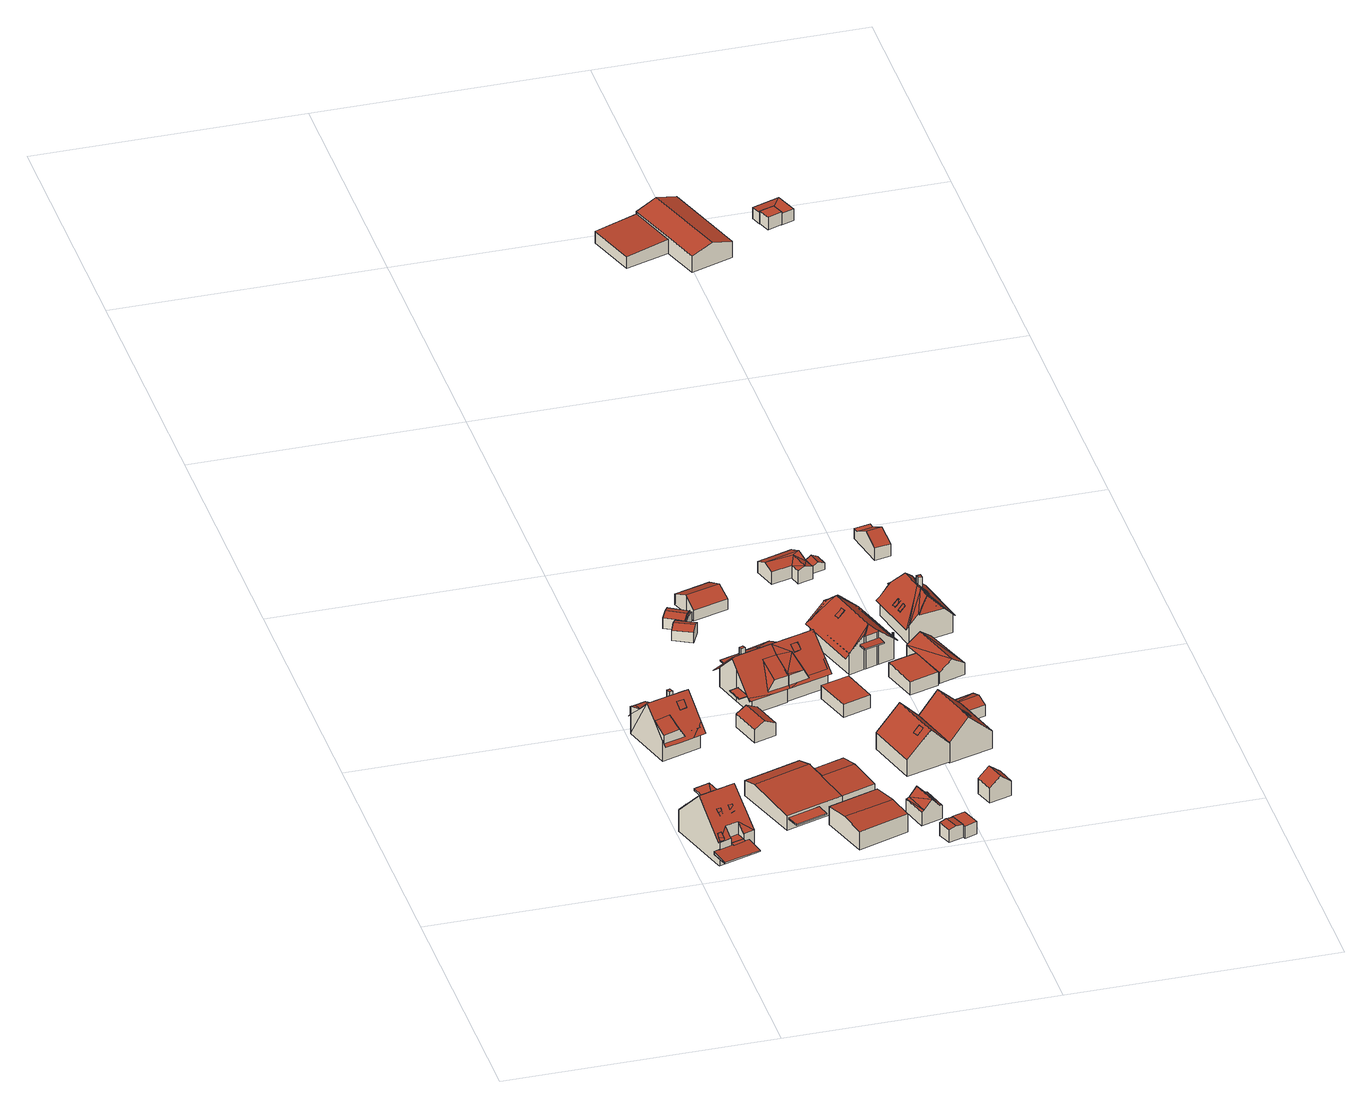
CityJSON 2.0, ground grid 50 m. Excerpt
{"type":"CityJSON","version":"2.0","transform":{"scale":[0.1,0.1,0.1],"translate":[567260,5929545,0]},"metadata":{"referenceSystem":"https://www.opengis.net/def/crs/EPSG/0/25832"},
"CityObjects":{
"building1":{"type":"Building","attributes":{"Grundfläche 2D":"91.438898","Grundhöhe NN":"1.440"},"children":["building1-1","building1-2","building1-3","building1-4","building1-5","building1-6","building1-7","building1-8","building1-9","building1-10","building1-11"],"geometry":[{"type":"Solid","lod":"3","boundaries":[[[[0,1,2,3,4,5,6,7]],[[8,9,10,11,12,13,14,4,3,15,16]],[[17,18,19,5]],[[6,5,19,0,7]],[[1,20,21,2]],[[22,23,24,25,26,27,28,29]],[[12,11,10,30,31,32,33,17,5,4,14,13]],[[34,35,26,18,17,33,36]],[[18,26,25,19]],[[19,25,24,0]],[[1,0,24,23]],[[1,23,22,20]],[[37,38,39,40,2,21,20,22]],[[16,15,3,2,40,41,42]],[[9,8,16,42,41,30,10]],[[43,29,26,35,34,36,44,45]],[[45,44,37,22,29,43]],[[38,37,44]],[[43,29,43,45,44,45]],[[38,44,36,33,32,31,30,41,40,39]],[[26,29,28,27]]]],"semantics":{"surfaces":[{"type":"RoofSurface"},{"type":"WallSurface"},{"type":"GroundSurface"}],"values":[[0,0,0,0,0,0,1,1,1,1,1,1,1,1,1,1,1,1,1,2,0]]}}]},
"building1-1":{"type":"BuildingInstallation","parents":["building1"],"geometry":[{"type":"MultiSurface","lod":"3","boundaries":[[[46,47,48,49]],[[49,48,50,51]],[[46,49,51,52]],[[48,47,53,50]]],"semantics":{"surfaces":[{"type":"RoofSurface"},{"type":"WallSurface"}],"values":[0,1,1,1]}}]},
"building1-2":{"type":"BuildingInstallation","parents":["building1"],"geometry":[{"type":"MultiSurface","lod":"3","boundaries":[[[54,55,56,57]],[[57,56,58,59]],[[54,57,59,60]],[[55,54,60,61]],[[56,55,61,58]]],"semantics":{"surfaces":[{"type":"RoofSurface"},{"type":"WallSurface"}],"values":[0,1,1,1,1]}}]},
"building1-3":{"type":"BuildingInstallation","parents":["building1"],"geometry":[{"type":"MultiSurface","lod":"3","boundaries":[[[62,63,64,65,66]],[[65,64,67,68]],[[66,65,68,69]],[[66,69,70,63,62]]],"semantics":{"surfaces":[{"type":"RoofSurface"},{"type":"WallSurface"}],"values":[0,1,1,1]}}]},
"building1-4":{"type":"BuildingInstallation","parents":["building1"],"geometry":[{"type":"MultiSurface","lod":"3","boundaries":[[[71,72,73,74,75,76]],[[76,75,74,77,78,79]],[[80,72,71,76,79,81]],[[80,82,73,72]],[[82,77,74,73]]],"semantics":{"surfaces":[{"type":"RoofSurface"},{"type":"WallSurface"}],"values":[0,1,1,1,1]}}]},
"building1-5":{"type":"BuildingInstallation","parents":["building1"],"geometry":[{"type":"MultiSurface","lod":"3","boundaries":[[[83,84,85,86]],[[84,87,88,89,85]],[[90,91,89,88]],[[84,83,92,6,90,88,87]],[[89,91,7,93,86,85]],[[93,92,83,86]]],"semantics":{"surfaces":[{"type":"RoofSurface"},{"type":"WallSurface"}],"values":[0,0,1,1,1,1]}}]},
"building1-6":{"type":"BuildingInstallation","parents":["building1"],"geometry":[{"type":"MultiSurface","lod":"3","boundaries":[[[47,46,94,95]],[[96,53,47,95]],[[52,97,94,46]],[[97,96,95,94]]],"semantics":{"surfaces":[{"type":"RoofSurface"},{"type":"WallSurface"}],"values":[0,1,1,1]}}]},
"building1-7":{"type":"BuildingInstallation","parents":["building1"],"geometry":[{"type":"MultiSurface","lod":"3","boundaries":[[[63,98,99,64]],[[100,67,64,99]],[[98,63,70,101]],[[101,100,99,98]]],"semantics":{"surfaces":[{"type":"RoofSurface"},{"type":"WallSurface"}],"values":[0,1,1,1]}}]},
"building1-8":{"type":"BuildingInstallation","parents":["building1"],"geometry":[{"type":"MultiSurface","lod":"3","boundaries":[[[102,103,104,105]],[[13,14,102,105]],[[14,106,103,102]],[[104,103,106,107]]],"semantics":{"surfaces":[{"type":"RoofSurface"},{"type":"WallSurface"}],"values":[0,1,1,1]}}]},
"building1-9":{"type":"BuildingInstallation","parents":["building1"],"geometry":[{"type":"MultiSurface","lod":"3","boundaries":[[[108,105,104,109]],[[109,104,107,110]],[[108,109,110,12]],[[105,108,12,13]]],"semantics":{"surfaces":[{"type":"RoofSurface"},{"type":"WallSurface"}],"values":[0,1,1,1]}}]},
"building1-10":{"type":"BuildingInstallation","parents":["building1"],"geometry":[{"type":"MultiSurface","lod":"3","boundaries":[[[42,111,112]],[[42,112,113]],[[42,113,114]],[[112,111,115,116]],[[113,112,116,117]],[[114,113,117,118]],[[42,114,118,115,111]],[[116,115,118,117]]],"semantics":{"surfaces":[{"type":"RoofSurface"},{"type":"WallSurface"},{"type":"OuterCeilingSurface"}],"values":[0,0,0,1,1,1,1,2]}}]},
"building1-11":{"type":"BuildingInstallation","parents":["building1"],"geometry":[{"type":"MultiSurface","lod":"3","boundaries":[[[119,37,43]],[[120,121,119,43,35,122]],[[43,37,119,123,45]],[[122,35,43,45,34,124]],[[120,122,124,125]],[[121,120,125,126]],[[119,121,126,123]],[[125,124,34,45,123,126]]],"semantics":{"surfaces":[{"type":"RoofSurface"},{"type":"WallSurface"},{"type":"OuterCeilingSurface"}],"values":[0,0,1,1,1,1,1,2]}}]},
"building2":{"type":"Building","attributes":{"Grundfläche 2D":"77.420218","Grundhöhe NN":"1.744"},"children":["building2-1","building2-2","building2-3"],"geometry":[{"type":"Solid","lod":"3","boundaries":[[[[127,128,129,130,131]],[[132,133,134,135,136]],[[137,138,135,134]],[[139,137,134]],[[140,141,142,143,144,129,128,145,146,147,148,149]],[[150,151,152,153]],[[154,150,153]],[[155,150,154,156,157,158,136,135,144,143,142]],[[144,135,138]],[[127,145,128]],[[158,132,136]],[[146,145,127,131,148,147]],[[159,160,148,131,130,129]],[[154,153,152,139,134,133,132,158,157,156]],[[152,161,137,139]],[[138,137,161]],[[144,162,163,159,129]],[[138,161,162,144]],[[164,159,163,165]],[[166,143,164,165,167]],[[161,166,167,162]],[[162,167,165,163]],[[142,141,140,149,148,160,159,164,143]],[[166,161,152,151,150,155,142,143]]]],"semantics":{"surfaces":[{"type":"RoofSurface"},{"type":"WallSurface"},{"type":"GroundSurface"}],"values":[[0,0,0,0,0,0,0,0,0,0,0,1,1,1,1,1,1,1,1,1,1,2,0,0]]}}]},
"building2-1":{"type":"BuildingInstallation","parents":["building2"],"geometry":[{"type":"MultiSurface","lod":"3","boundaries":[[[168,169,170,171]],[[171,170,172,173]],[[168,171,173,174]],[[174,175,169,168]],[[175,172,170,169]]],"semantics":{"surfaces":[{"type":"RoofSurface"},{"type":"WallSurface"}],"values":[0,1,1,1,1]}}]},
"building2-2":{"type":"BuildingInstallation","parents":["building2"],"geometry":[{"type":"MultiSurface","lod":"3","boundaries":[[[176,177,178,179]],[[179,178,180,181]],[[176,179,181,182]],[[182,183,177,176]],[[178,177,183,180]]],"semantics":{"surfaces":[{"type":"RoofSurface"},{"type":"WallSurface"}],"values":[0,1,1,1,1]}}]},
"building2-3":{"type":"BuildingInstallation","parents":["building2"],"geometry":[{"type":"MultiSurface","lod":"3","boundaries":[[[184,185,186,187]],[[187,186,188,189]],[[184,187,189,190]],[[185,184,190,191]],[[186,185,191,188]]],"semantics":{"surfaces":[{"type":"RoofSurface"},{"type":"WallSurface"}],"values":[0,1,1,1,1]}}]},
"building3":{"type":"Building","attributes":{"Grundfläche 2D":"214.728272","Grundhöhe NN":"1.342"},"children":["building3-1"],"geometry":[{"type":"Solid","lod":"3","boundaries":[[[[192,193,194,195]],[[196,197,198,195,194]],[[199,200,201,202]],[[202,201,203,204,192,198,205]],[[200,199,206,207]],[[203,201,200,207,208]],[[203,208,209,210,192,204]],[[199,202,205,198,197,211,206]],[[193,192,210,212]],[[196,194,193,212,213]],[[197,196,213,211]],[[198,192,195]],[[213,212,210,209,208,207,206,211]]]],"semantics":{"surfaces":[{"type":"RoofSurface"},{"type":"WallSurface"},{"type":"GroundSurface"}],"values":[[0,0,0,0,1,1,1,1,1,1,1,1,2]]}}]},
"building3-1":{"type":"BuildingInstallation","parents":["building3"],"geometry":[{"type":"MultiSurface","lod":"3","boundaries":[[[214,215,216,217]],[[218,219,215,214]],[[220,221,217,216]],[[221,218,214,217]],[[219,220,216,215]],[[219,218,221,220]]],"semantics":{"surfaces":[{"type":"RoofSurface"},{"type":"WallSurface"},{"type":"OuterCeilingSurface"}],"values":[0,1,1,1,1,2]}}]},
"building4":{"type":"Building","attributes":{"Grundfläche 2D":"25.601719","Grundhöhe NN":"1.656"},"geometry":[{"type":"Solid","lod":"3","boundaries":[[[[222,223,224,225]],[[226,223,222,227]],[[225,224,228,229]],[[227,222,225,229,230]],[[226,227,230,231]],[[228,224,223,226,231]],[[230,229,228,231]]]],"semantics":{"surfaces":[{"type":"RoofSurface"},{"type":"WallSurface"},{"type":"GroundSurface"}],"values":[[0,0,1,1,1,1,2]]}}]},
"building5":{"type":"Building","attributes":{"Grundfläche 2D":"93.250696","Grundhöhe NN":"0.996"},"geometry":[{"type":"Solid","lod":"3","boundaries":[[[[232,233,234,235]],[[236,232,235,237]],[[237,235,234,238,239]],[[236,237,239,240]],[[233,232,236,240,241]],[[234,233,241,238]],[[239,238,241,240]]]],"semantics":{"surfaces":[{"type":"RoofSurface"},{"type":"WallSurface"},{"type":"GroundSurface"}],"values":[[0,0,1,1,1,1,2]]}}]},
"building6":{"type":"Building","attributes":{"Grundfläche 2D":"12.389040","Grundhöhe NN":"1.505"},"geometry":[{"type":"Solid","lod":"3","boundaries":[[[[242,243,244,245]],[[246,247,243,242,248]],[[245,244,249,250]],[[248,242,245,250,251]],[[247,246,248,251,252]],[[249,244,243,247,252]],[[251,250,249,252]]]],"semantics":{"surfaces":[{"type":"RoofSurface"},{"type":"WallSurface"},{"type":"GroundSurface"}],"values":[[0,0,1,1,1,1,2]]}}]},
"building7":{"type":"Building","attributes":{"Grundfläche 2D":"90.161550","Grundhöhe NN":"1.656"},"children":["building7-1","building7-2","building7-3","building7-4"],"geometry":[{"type":"Solid","lod":"3","boundaries":[[[[253,254,255,256]],[[257,258,259,260]],[[258,261,259]],[[262,263,261]],[[261,263,264,259]],[[253,265,266,267,268,269,270,271,272,273,274,254]],[[262,275,276,277,278,279,280,281,282,283,284,266,265,264,263]],[[266,284,267]],[[273,255,254,274]],[[279,258,280]],[[258,279,278,277]],[[275,261,258,277,276]],[[275,262,261]],[[285,286,287,288,289]],[[290,253,256,271]],[[273,272,271,256,255]],[[282,281,280,258,257]],[[259,264,291,292,282,257,260]],[[266,293,294,295]],[[296,297,266,295]],[[298,285,292,291,264,265,253,290,299,300,301]],[[298,301,294,293,302,292,285,289,303]],[[290,304,297,296,299]],[[305,287,286,285,298,306]],[[288,287,305,307]],[[307,303,289,288]],[[294,301,300,299,296,295]],[[303,307,305,306,298]],[[269,268,266,297,304,290,271,270]],[[282,292,302,293,266,267,284,283]],[[266,268,267]]]],"semantics":{"surfaces":[{"type":"RoofSurface"},{"type":"WallSurface"},{"type":"GroundSurface"}],"values":[[0,0,0,0,0,0,0,0,0,0,0,0,0,0,1,1,1,1,1,1,1,1,1,1,1,1,2,2,0,0,0]]}}]},
"building7-1":{"type":"BuildingInstallation","parents":["building7"],"geometry":[{"type":"MultiSurface","lod":"3","boundaries":[[[308,309,310,311]],[[312,313,314,309,308]],[[314,315,310,309]],[[316,317,311,310,315]],[[317,312,308,311]]],"semantics":{"surfaces":[{"type":"RoofSurface"},{"type":"WallSurface"}],"values":[0,1,1,1,1]}}]},
"building7-2":{"type":"BuildingInstallation","parents":["building7"],"geometry":[{"type":"MultiSurface","lod":"3","boundaries":[[[318,319,320,321,322,323,324]],[[325,322,321,326]],[[324,323,322,325,327]],[[327,328,329,330,320,319,318,324]],[[321,320,330,326]]],"semantics":{"surfaces":[{"type":"RoofSurface"},{"type":"WallSurface"}],"values":[0,1,1,1,1]}}]},
"building7-3":{"type":"BuildingInstallation","parents":["building7"],"geometry":[{"type":"MultiSurface","lod":"3","boundaries":[[[331,332,333,334]],[[334,333,335,336]],[[331,334,336,337]],[[337,338,332,331]],[[338,335,333,332]]],"semantics":{"surfaces":[{"type":"RoofSurface"},{"type":"WallSurface"}],"values":[0,1,1,1,1]}}]},
"building7-4":{"type":"BuildingInstallation","parents":["building7"],"geometry":[{"type":"MultiSurface","lod":"3","boundaries":[[[339,340,341,342]],[[339,342,343,344]],[[345,343,342,341]],[[340,339,344,346]],[[340,346,345,341]],[[345,346,344,343]]],"semantics":{"surfaces":[{"type":"RoofSurface"},{"type":"WallSurface"},{"type":"OuterCeilingSurface"}],"values":[0,1,1,1,1,2]}}]},
"building8":{"type":"Building","attributes":{"Grundfläche 2D":"14.056134","Grundhöhe NN":"1.505"},"geometry":[{"type":"Solid","lod":"3","boundaries":[[[[347,348,349,350,351,352]],[[353,354,349,348,355]],[[356,357,358]],[[359,357,356]],[[359,356,360]],[[359,360,361]],[[352,351,350,362,363]],[[348,347,352,363,364,357,359]],[[353,355,348,359,361,365]],[[354,353,365,366]],[[362,350,349,354,366]],[[358,357,364,367]],[[360,356,358,367,368]],[[361,360,368,365]],[[365,368,367,364,363,362,366]]]],"semantics":{"surfaces":[{"type":"RoofSurface"},{"type":"WallSurface"},{"type":"GroundSurface"}],"values":[[0,0,0,0,0,0,1,1,1,1,1,1,1,1,2]]}}]},
"building9":{"type":"Building","attributes":{"Grundfläche 2D":"21.106265","Grundhöhe NN":"1.047"},"geometry":[{"type":"Solid","lod":"3","boundaries":[[[[369,370,371]],[[372,370,369]],[[372,369,373]],[[374,375,373,376]],[[372,373,375]],[[377,376,378]],[[374,376,377]],[[371,370,379,380]],[[378,376,373,369,371,380,381]],[[377,378,381,382]],[[370,372,375,374,377,382,379]],[[381,380,379,382]]]],"semantics":{"surfaces":[{"type":"RoofSurface"},{"type":"WallSurface"},{"type":"GroundSurface"}],"values":[[0,0,0,0,0,0,0,1,1,1,1,2]]}}]},
"building10":{"type":"Building","attributes":{"Grundfläche 2D":"8.126222","Grundhöhe NN":"0.992"},"geometry":[{"type":"Solid","lod":"3","boundaries":[[[[383,384,385,386]],[[387,384,383,388]],[[386,385,389,390]],[[388,383,386,390,391]],[[387,388,391,392]],[[389,385,384,387,392]],[[391,390,389,392]]]],"semantics":{"surfaces":[{"type":"RoofSurface"},{"type":"WallSurface"},{"type":"GroundSurface"}],"values":[[0,0,1,1,1,1,2]]}}]},
"building11":{"type":"Building","attributes":{"Grundfläche 2D":"42.101183","Grundhöhe NN":"1.505"},"geometry":[{"type":"Solid","lod":"3","boundaries":[[[[393,394,395,396]],[[397,393,396,398]],[[398,396,395,399,400]],[[397,398,400,401]],[[393,397,401,402]],[[394,393,402,403]],[[395,394,403,399]],[[401,400,399,403,402]]]],"semantics":{"surfaces":[{"type":"RoofSurface"},{"type":"WallSurface"},{"type":"GroundSurface"}],"values":[[0,0,1,1,1,1,1,2]]}}]},
"building12":{"type":"Building","attributes":{"Grundfläche 2D":"84.068497","Grundhöhe NN":"1.851"},"children":["building12-1"],"geometry":[{"type":"Solid","lod":"3","boundaries":[[[[253,404,405]],[[256,406,404]],[[405,404,406]],[[259,407,257]],[[408,407,259,264,409]],[[410,411,283,282,412,413,414,408,409,264,265,415,416]],[[265,405,417,271,270,418,416,415]],[[265,253,405]],[[405,406,417]],[[413,407,408,414]],[[290,271,256,404,253]],[[417,406,256,271]],[[282,292,264,259,257]],[[282,257,407,413,412]],[[419,415,420,421,422]],[[292,414,419,422,423]],[[265,264,292,423,424,290,253]],[[420,290,424,421]],[[422,421,424,423]],[[415,419,414,292,282,283,411,410,416]],[[270,271,290,420,415,416,418]]]],"semantics":{"surfaces":[{"type":"RoofSurface"},{"type":"WallSurface"},{"type":"GroundSurface"}],"values":[[0,0,0,0,0,0,0,0,0,0,1,1,1,1,1,1,1,1,2,0,0]]}}]},
"building12-1":{"type":"BuildingInstallation","parents":["building12"],"geometry":[{"type":"MultiSurface","lod":"3","boundaries":[[[425,426,427,428]],[[428,427,429,430]],[[430,431,425,428]],[[431,432,426,425]],[[427,426,432,429]]],"semantics":{"surfaces":[{"type":"RoofSurface"},{"type":"WallSurface"}],"values":[0,1,1,1,1]}}]},
"building13":{"type":"Building","attributes":{"Grundfläche 2D":"9.286800","Grundhöhe NN":"1.092"},"geometry":[{"type":"Solid","lod":"3","boundaries":[[[[433,434,435,436]],[[434,433,437,438]],[[435,434,438,439]],[[436,435,439,440]],[[433,436,440,437]],[[438,437,440,439]]]],"semantics":{"surfaces":[{"type":"RoofSurface"},{"type":"WallSurface"},{"type":"GroundSurface"}],"values":[[0,1,1,1,1,2]]}}]},
"building14":{"type":"Building","attributes":{"Grundfläche 2D":"39.079322","Grundhöhe NN":"1.664"},"geometry":[{"type":"Solid","lod":"3","boundaries":[[[[441,442,443,444]],[[445,446,444,443]],[[446,447,441,444]],[[447,448,442,441]],[[448,445,443,442]],[[448,447,446,445]]]],"semantics":{"surfaces":[{"type":"RoofSurface"},{"type":"WallSurface"},{"type":"GroundSurface"}],"values":[[0,1,1,1,1,2]]}}]},
"building15":{"type":"Building","attributes":{"Grundfläche 2D":"86.944500","Grundhöhe NN":"1.829"},"children":["building15-1"],"geometry":[{"type":"Solid","lod":"3","boundaries":[[[[449,450,451,452,453]],[[454,455,453,452,451]],[[450,449,456,457]],[[454,451,450,457,458]],[[455,454,458,459]],[[456,449,453,455,459]],[[458,457,456,459]]]],"semantics":{"surfaces":[{"type":"RoofSurface"},{"type":"WallSurface"},{"type":"GroundSurface"}],"values":[[0,0,1,1,1,1,2]]}}]},
"building15-1":{"type":"BuildingInstallation","parents":["building15"],"geometry":[{"type":"MultiSurface","lod":"3","boundaries":[[[460,461,462,463,464,465]],[[466,467,463,462]],[[468,466,462,461,460]],[[465,464,463,467,469]],[[469,468,460,465]]],"semantics":{"surfaces":[{"type":"RoofSurface"},{"type":"WallSurface"}],"values":[0,1,1,1,1]}}]},
"building16":{"type":"Building","attributes":{"Grundfläche 2D":"15.916497","Grundhöhe NN":"0.886"},"geometry":[{"type":"Solid","lod":"3","boundaries":[[[[470,471,472,473]],[[474,471,470,475]],[[473,472,476,477]],[[475,470,473,477,478]],[[474,475,478,479]],[[476,472,471,474,479]],[[478,477,476,479]]]],"semantics":{"surfaces":[{"type":"RoofSurface"},{"type":"WallSurface"},{"type":"GroundSurface"}],"values":[[0,0,1,1,1,1,2]]}}]},
"building17":{"type":"Building","attributes":{"Grundfläche 2D":"112.895483","Grundhöhe NN":"1.724"},"children":["building17-1","building17-2","building17-3","building17-4"],"geometry":[{"type":"Solid","lod":"3","boundaries":[[[[480,481,482,483,484,485]],[[486,487,483,482,481]],[[488,480,485]],[[488,489,490,480]],[[480,490,489,491,492]],[[493,494,495,481,480,492,491,496,497]],[[495,494,498,499,481]],[[499,498,500,501,481]],[[501,500,502,503,504,481]],[[481,504,503,505,506]],[[506,505,487,486,481]],[[488,485,507,508]],[[509,490,488,508]],[[510,511,492,490,509]],[[512,496,511,510]],[[497,496,512,513]],[[495,497,513,514,515,516]],[[515,514,517,518,519,520,521,522,482,486,506,504,523,501,499,495,516]],[[524,507,485]],[[485,525,526,522,521,524]],[[509,508,507,524,521,520,519,518,517,514,513,512,510]],[[487,486,482,483]],[[484,483,482,522,526,525,485]],[[490,489,488]],[[489,490,492,491]],[[492,511,496,491]],[[494,493,497,495]],[[495,499,498,494]],[[498,499,501,500]],[[503,502,500,501,523,504]],[[503,504,506,505]],[[486,487,505,506]]]],"semantics":{"surfaces":[{"type":"RoofSurface"},{"type":"WallSurface"},{"type":"GroundSurface"}],"values":[[0,0,0,0,0,0,0,0,0,0,0,1,1,1,1,1,1,1,1,1,2,0,0,0,0,0,0,0,0,0,0,0]]}}]},
"building17-1":{"type":"BuildingInstallation","parents":["building17"],"geometry":[{"type":"MultiSurface","lod":"3","boundaries":[[[527,528,529,530,531,532,533]],[[534,535,527,533]],[[535,536,528,527]],[[536,537,529,528]],[[537,538,530,529]],[[538,539,530]],[[539,540,531,530]],[[540,541,531]],[[541,542,532,531]],[[542,543,534,533,532]]],"semantics":{"surfaces":[{"type":"RoofSurface"},{"type":"WallSurface"}],"values":[0,1,1,1,1,1,1,1,1,1]}}]},
"building17-2":{"type":"BuildingInstallation","parents":["building17"],"geometry":[{"type":"MultiSurface","lod":"3","boundaries":[[[544,545,546,547,548,549,550]],[[551,546,545,544,552,553]],[[551,554,547,546]],[[547,554,555,556,557,550,549,548]],[[557,552,544,550]]],"semantics":{"surfaces":[{"type":"RoofSurface"},{"type":"WallSurface"}],"values":[0,1,1,1,1]}}]},
"building17-3":{"type":"BuildingInstallation","parents":["building17"],"geometry":[{"type":"MultiSurface","lod":"3","boundaries":[[[558,559,516]],[[560,559,558]],[[560,561,562,559]],[[563,562,561]],[[562,563,564,565]],[[558,516,515,566]],[[560,558,566,567]],[[561,560,567,568]],[[563,561,568,569]],[[569,570,564,563]],[[516,559,571,572,515]],[[571,559,562,565,573]],[[571,573,570,569,568,567,566,515,572]]],"semantics":{"surfaces":[{"type":"RoofSurface"},{"type":"WallSurface"},{"type":"OuterCeilingSurface"}],"values":[0,0,0,0,0,1,1,1,1,1,1,1,2]}}]},
"building17-4":{"type":"BuildingInstallation","parents":["building17"],"geometry":[{"type":"MultiSurface","lod":"3","boundaries":[[[574,575,576,577,578,579,580]],[[578,577,581,582]],[[579,578,582,583]],[[580,579,583,584]],[[574,580,584,585]],[[575,574,585,586]],[[575,586,581,577,576]],[[583,582,581,586,585,584]]],"semantics":{"surfaces":[{"type":"RoofSurface"},{"type":"WallSurface"},{"type":"OuterCeilingSurface"}],"values":[0,1,1,1,1,1,1,2]}}]},
"building18":{"type":"Building","attributes":{"Grundfläche 2D":"112.525829","Grundhöhe NN":"1.647"},"children":["building18-1"],"geometry":[{"type":"Solid","lod":"3","boundaries":[[[[455,454,587,588,589]],[[590,591,592,589,588,587,593]],[[594,595,596]],[[597,598,595,594]],[[597,594,599]],[[599,594,600,601,602,603]],[[454,455,604,605]],[[593,587,454,605,606]],[[601,591,590,593,606,607,602]],[[596,595,608,604,455,589,592,591,601,600]],[[600,594,596]],[[597,599,609,610]],[[598,597,610,611]],[[595,598,611,608]],[[603,602,607,612]],[[599,603,612,609]],[[607,606,605,604,608,611,610,609,612]]]],"semantics":{"surfaces":[{"type":"RoofSurface"},{"type":"WallSurface"},{"type":"GroundSurface"}],"values":[[0,0,0,0,0,0,1,1,1,1,1,1,1,1,1,1,2]]}}]},
"building18-1":{"type":"BuildingInstallation","parents":["building18"],"geometry":[{"type":"MultiSurface","lod":"3","boundaries":[[[613,614,615,616,617]],[[618,617,616,619]],[[620,621,622,615,614,613]],[[622,619,616,615]],[[618,620,613,617]]],"semantics":{"surfaces":[{"type":"RoofSurface"},{"type":"WallSurface"}],"values":[0,1,1,1,1]}}]},
"building19":{"type":"Building","attributes":{"Grundfläche 2D":"37.304196","Grundhöhe NN":"1.146"},"geometry":[{"type":"Solid","lod":"3","boundaries":[[[[623,624,625,626]],[[627,626,628]],[[623,626,627]],[[629,627,630]],[[623,627,629]],[[623,629,631]],[[632,624,631,633]],[[623,631,624]],[[626,625,634,635]],[[628,626,635,636]],[[637,630,627,628,636,638]],[[639,640,633,631,629,630,637,641]],[[632,633,640,642]],[[634,625,624,632,642]],[[640,639,641,637,638,636,635,634,642]]]],"semantics":{"surfaces":[{"type":"RoofSurface"},{"type":"WallSurface"},{"type":"GroundSurface"}],"values":[[0,0,0,0,0,0,0,0,1,1,1,1,1,1,2]]}}]},
"building20":{"type":"Building","attributes":{"Grundfläche 2D":"38.950958","Grundhöhe NN":"1.631"},"geometry":[{"type":"Solid","lod":"3","boundaries":[[[[643,644,645,646]],[[644,643,647,648]],[[645,644,648,649]],[[646,645,649,650]],[[643,646,650,647]],[[648,647,650,649]]]],"semantics":{"surfaces":[{"type":"RoofSurface"},{"type":"WallSurface"},{"type":"GroundSurface"}],"values":[[0,1,1,1,1,2]]}}]},
"building21":{"type":"Building","attributes":{"Grundfläche 2D":"5.957304","Grundhöhe NN":"1.321"},"geometry":[{"type":"Solid","lod":"3","boundaries":[[[[651,652,653,654]],[[655,651,654,656]],[[656,654,653,657,658]],[[655,656,658,659]],[[652,651,655,659,660]],[[653,652,660,657]],[[658,657,660,659]]]],"semantics":{"surfaces":[{"type":"RoofSurface"},{"type":"WallSurface"},{"type":"GroundSurface"}],"values":[[0,0,1,1,1,1,2]]}}]},
"building22":{"type":"Building","attributes":{"Grundfläche 2D":"52.244502","Grundhöhe NN":"1.621"},"geometry":[{"type":"Solid","lod":"3","boundaries":[[[[661,662,663]],[[664,663,665]],[[661,663,664]],[[664,665,666]],[[665,663,662,667,668]],[[666,665,668,669]],[[661,664,666,669,670]],[[662,661,670,667]],[[668,667,670,669]]]],"semantics":{"surfaces":[{"type":"RoofSurface"},{"type":"WallSurface"},{"type":"GroundSurface"}],"values":[[0,0,0,0,1,1,1,1,2]]}}]},
"building23":{"type":"Building","attributes":{"Grundfläche 2D":"88.844410","Grundhöhe NN":"1.429"},"children":["building23-1","building23-2","building23-3","building23-4"],"geometry":[{"type":"Solid","lod":"3","boundaries":[[[[671,672,673]],[[674,675,676,677]],[[675,674,672]],[[678,679,673,680,681,682,683,684]],[[671,673,679]],[[675,672,671]],[[685,672,686]],[[685,687,688,689,690,673,672]],[[674,677,676,691,692]],[[674,692,691,686,672]],[[673,690,693,694,680]],[[680,694,693,682,681]],[[671,695,696,684,697,698]],[[685,686,692,677,699,675,671,698,700]],[[689,701,685,700,702]],[[684,683,681,694,690,689,702,697]],[[702,700,698,697]],[[678,684,696,695,679]],[[695,671,679]],[[699,676,675]],[[676,677,692,691]],[[677,676,699]],[[692,686,691]],[[701,689,688,687,685]],[[693,690,694]],[[693,694,681,682]],[[681,683,682]]]],"semantics":{"surfaces":[{"type":"RoofSurface"},{"type":"WallSurface"},{"type":"GroundSurface"}],"values":[[0,0,0,0,0,0,0,0,0,0,0,0,1,1,1,1,2,0,0,0,0,0,0,0,0,0,0]]}}]},
"building23-1":{"type":"BuildingInstallation","parents":["building23"],"geometry":[{"type":"MultiSurface","lod":"3","boundaries":[[[703,704,705,706]],[[704,703,707,708]],[[706,705,709,710]],[[703,706,710,707]],[[705,704,708,709]]],"semantics":{"surfaces":[{"type":"RoofSurface"},{"type":"WallSurface"}],"values":[0,1,1,1,1]}}]},
"building23-2":{"type":"BuildingInstallation","parents":["building23"],"geometry":[{"type":"MultiSurface","lod":"3","boundaries":[[[711,712,713,714,715,716,717]],[[718,719,711,717]],[[720,721,722,714,713,712]],[[718,717,716,715,714,722,723,724]],[[719,720,712,711]]],"semantics":{"surfaces":[{"type":"RoofSurface"},{"type":"WallSurface"}],"values":[0,1,1,1,1]}}]},
"building23-3":{"type":"BuildingInstallation","parents":["building23"],"geometry":[{"type":"MultiSurface","lod":"3","boundaries":[[[725,726,727,728]],[[728,727,729,730]],[[730,731,725,728]],[[726,725,731,732]],[[732,729,727,726]]],"semantics":{"surfaces":[{"type":"RoofSurface"},{"type":"WallSurface"}],"values":[0,1,1,1,1]}}]},
"building23-4":{"type":"BuildingInstallation","parents":["building23"],"geometry":[{"type":"MultiSurface","lod":"3","boundaries":[[[733,734,735,736]],[[736,735,737,738]],[[733,736,738,739]],[[734,733,739,740]],[[735,734,740,737]]],"semantics":{"surfaces":[{"type":"RoofSurface"},{"type":"WallSurface"}],"values":[0,1,1,1,1]}}]},
"building24":{"type":"Building","attributes":{"Grundfläche 2D":"23.265295","Grundhöhe NN":"0.964"},"geometry":[{"type":"Solid","lod":"3","boundaries":[[[[741,742,743,744]],[[745,742,741,746]],[[747,745,746,748]],[[744,743,749,750]],[[748,746,741,744,750,751]],[[747,748,751,752]],[[743,742,745,747,752,749]],[[751,750,749,752]]]],"semantics":{"surfaces":[{"type":"RoofSurface"},{"type":"WallSurface"},{"type":"GroundSurface"}],"values":[[0,0,0,1,1,1,1,2]]}}]},
"building25":{"type":"Building","attributes":{"Grundfläche 2D":"224.402273","Grundhöhe NN":"1.399"},"geometry":[{"type":"Solid","lod":"3","boundaries":[[[[753,754,755,756,757]],[[758,753,757,759]],[[760,761,762,763]],[[759,757,756,764,765]],[[758,759,765,766]],[[753,758,766,767,763,754]],[[768,764,756,755,754,763,762]],[[760,763,767,769]],[[761,760,769,770]],[[762,761,770,768]],[[769,767,766,765,764,768,770]]]],"semantics":{"surfaces":[{"type":"RoofSurface"},{"type":"WallSurface"},{"type":"GroundSurface"}],"values":[[0,0,0,1,1,1,1,1,1,1,2]]}}]},
"building26":{"type":"Building","attributes":{"Grundfläche 2D":"6.891527","Grundhöhe NN":"1.563"},"geometry":[{"type":"Solid","lod":"3","boundaries":[[[[771,772,773,774]],[[775,776,772,771]],[[776,777,773,772]],[[777,778,774,773]],[[774,778,775,771]],[[778,777,776,775]]]],"semantics":{"surfaces":[{"type":"RoofSurface"},{"type":"WallSurface"},{"type":"GroundSurface"}],"values":[[0,1,1,1,1,2]]}}]},
"building27":{"type":"Building","attributes":{"Grundfläche 2D":"17.243525","Grundhöhe NN":"1.456"},"geometry":[{"type":"Solid","lod":"3","boundaries":[[[[779,780,781,782]],[[779,782,783,784]],[[779,784,785,786]],[[780,779,786,787]],[[781,780,787,788]],[[782,781,788,789]],[[783,782,789,790]],[[784,783,790,785]],[[789,788,787,786,785,790]]]],"semantics":{"surfaces":[{"type":"RoofSurface"},{"type":"WallSurface"},{"type":"GroundSurface"}],"values":[[0,0,1,1,1,1,1,1,2]]}}]}
},
"vertices":[
[58,64,77],[83,72,77],[109,62,61],[90,122,122],[22,101,122],[40,41,60],[43,44,63],[49,52,68],[23,168,58],[6,163,58],[3,162,58],[3,161,59],[3,160,60],[7,150,71],[10,139,82],[81,152,91],[72,183,58],[41,40,60],[64,48,61],[63,48,61],[88,55,61],[98,59,61],[88,55,51],[83,72,51],[58,64,51],[63,48,51],[64,48,51],[67,40,51],[89,48,51],[87,55,51],[3,162,14],[3,161,14],[40,41,14],[41,40,14],[64,48,41],[64,48,47],[64,48,14],[88,55,47],[88,55,14],[98,59,14],[109,62,14],[72,183,14],[72,183,39],[87,55,47],[87,55,14],[87,55,41],
[20,154,72],[27,156,72],[24,166,61],[17,164,61],[24,166,60],[17,164,60],[20,154,71],[27,156,71],
[52,76,90],[58,78,90],[56,87,100],[49,85,100],[56,87,99],[49,85,99],[52,76,89],[58,78,89],
[10,157,66],[11,151,72],[18,153,72],[15,164,61],[8,161,61],[18,153,71],[15,164,60],[8,161,60],[11,151,71],
[72,89,97],[74,82,90],[81,85,90],[79,94,100],[74,92,100],[71,92,100],[79,94,99],[74,92,99],[71,92,99],[74,82,89],[72,89,96],[81,85,89],
[41,52,72],[42,47,67],[51,47,65],[48,55,72],[43,44,64],[44,42,62],[51,45,62],[44,42,61],[51,45,61],[41,52,71],[48,55,71],
[23,143,83],[31,145,84],[31,145,82],[23,143,82],
[15,140,83],[22,142,83],[22,142,82],[15,140,82],
[10,139,83],[14,140,83],[10,151,72],[7,150,72],[14,140,82],[10,151,71],
[3,160,61],[7,161,61],[7,161,60],
[81,152,39],[112,162,39],[83,254,41],[53,244,41],[81,152,37],[112,162,37],[83,254,37],[53,244,37],
[98,59,47],[41,3,44],[109,25,43],[31,37,47],[98,59,41],[31,37,41],[41,3,41],[109,25,41],
[66,381,73],[56,411,86],[27,401,85],[35,373,72],[36,372,72],[33,484,71],[14,479,71],[14,478,71],[15,447,83],[42,456,83],[5,474,72],[13,447,83],[4,476,71],[67,376,50],[115,391,50],[99,446,108],[93,445,108],[20,423,108],[76,384,55],[66,381,55],[40,373,55],[36,372,55],[37,367,50],[32,489,50],[3,480,50],[4,476,55],[14,478,55],[14,479,55],[82,503,50],[16,479,55],[17,479,55],[41,487,55],[34,376,59],[35,373,56],[5,474,57],[5,474,17],[34,376,17],[107,398,59],[107,398,17],[78,496,57],[78,496,17],
[60,450,94],[53,448,94],[56,440,103],[62,442,103],[56,440,102],[62,442,102],[60,450,93],[53,448,93],
[72,448,109],[69,455,109],[63,453,109],[65,446,109],[63,453,91],[65,446,99],[72,448,98],[69,455,91],
[90,422,88],[87,432,99],[74,428,99],[77,418,88],[74,428,98],[77,418,87],[90,422,87],[87,432,98],
[290,151,43],[354,172,43],[335,232,49],[271,212,49],[324,265,43],[260,244,43],[270,214,49],[249,277,43],[142,242,43],[152,213,52],[259,248,52],[183,116,43],[185,117,43],[260,244,52],[249,277,13],[142,242,13],[183,116,13],[185,117,13],[290,151,13],[260,244,13],[354,172,13],[324,265,13],
[193,93,38],[252,113,38],[245,136,39],[185,117,39],[193,93,36],[252,113,36],[245,136,36],[185,117,36],
[221,395,54],[204,452,54],[184,446,43],[201,389,43],[225,458,43],[242,401,43],[184,446,17],[201,389,17],[242,401,17],[225,458,17],
[367,104,52],[352,150,47],[258,119,47],[273,74,52],[381,60,47],[287,29,47],[258,119,10],[287,29,10],[381,60,10],[352,150,10],
[193,735,42],[158,752,42],[151,738,36],[186,721,36],[181,759,36],[166,767,36],[200,749,36],[151,738,15],[186,721,15],[200,749,15],[166,767,15],
[279,530,94],[253,522,94],[264,485,74],[290,492,74],[259,597,73],[233,588,73],[262,585,79],[260,592,76],[243,557,88],[243,556,89],[250,558,89],[269,562,90],[274,544,109],[206,523,109],[197,520,109],[199,515,103],[214,465,50],[291,488,50],[290,492,54],[258,483,54],[250,480,54],[252,508,80],[242,558,87],[239,560,84],[238,562,81],[223,582,58],[222,583,58],[221,585,55],[233,588,55],[259,597,55],[257,601,50],[180,578,50],[260,594,47],[257,601,47],[250,627,45],[203,613,45],[213,580,47],[289,495,57],[260,592,59],[260,594,57],[191,574,57],[191,574,17],[206,523,17],[221,475,17],[221,475,57],[260,594,43],[289,495,17],[260,592,17],[260,594,17],[217,581,57],[213,580,43],[226,477,57],[250,627,43],[257,601,43],[203,613,43],
[217,544,112],[219,537,112],[227,540,112],[224,546,112],[217,544,93],[219,537,99],[219,537,100],[227,540,100],[225,544,95],[224,546,92],
[228,548,93],[228,547,94],[231,540,102],[243,544,101],[239,556,89],[234,555,89],[226,552,89],[239,556,88],[243,544,100],[226,552,88],[228,548,92],[228,547,93],[231,540,101],
[214,577,62],[207,574,62],[210,566,71],[217,568,71],[210,566,70],[217,568,70],[214,577,61],[207,574,61],
[200,482,48],[217,488,48],[208,517,48],[191,512,48],[191,512,47],[200,482,47],[208,517,47],[217,488,47],
[182,761,37],[189,774,41],[155,793,41],[147,779,36],[167,768,36],[181,760,36],[197,788,36],[163,808,36],[197,788,37],[192,772,39],[182,761,35],[184,759,35],[189,774,39],[200,786,35],[197,788,35],[147,779,15],[181,760,15],[182,761,15],[197,788,15],[163,808,15],[184,759,15],[200,786,15],
[414,75,39],[395,121,37],[409,73,37],[401,123,39],[430,79,56],[431,131,39],[416,127,56],[444,83,39],[436,133,37],[449,85,37],[395,121,10],[409,73,10],[449,85,10],[436,133,10],
[454,14,39],[444,41,39],[431,36,36],[441,10,36],[458,46,36],[468,19,36],[431,36,10],[441,10,10],[468,19,10],[458,46,10],
[198,813,53],[204,786,37],[270,805,37],[262,831,53],[187,845,37],[253,864,37],[270,805,15],[253,864,15],[187,845,15],[198,813,15],[204,786,15],
[289,495,76],[308,537,92],[320,501,74],[288,606,73],[298,571,90],[293,569,90],[340,618,57],[338,625,50],[288,606,54],[299,609,54],[299,606,57],[353,567,109],[355,568,109],[330,504,54],[372,512,50],[338,617,57],[367,519,57],[367,519,19],[338,617,19],[260,594,19],[289,495,19],
[325,540,91],[322,549,101],[309,545,101],[313,535,91],[309,545,100],[313,535,90],[325,540,90],[322,549,100],
[457,49,36],[470,13,36],[493,22,36],[481,57,36],[457,49,11],[470,13,11],[493,22,11],[481,57,11],
[421,440,44],[401,508,44],[348,492,44],[369,424,44],[348,492,17],[369,424,17],[421,440,17],[401,508,17],
[396,313,52],[424,216,52],[470,229,97],[461,257,97],[441,326,97],[506,240,57],[478,337,57],[396,313,18],[424,216,18],[506,240,18],[478,337,18],
[460,245,93],[457,252,93],[456,255,93],[445,252,82],[448,242,82],[449,241,82],[456,255,92],[445,252,81],[460,245,92],[449,241,81],
[562,118,57],[551,152,57],[530,146,39],[541,111,39],[573,159,39],[583,124,39],[530,146,9],[541,111,9],[583,124,9],[573,159,9],
[454,573,100],[425,672,100],[382,670,63],[370,670,53],[407,547,53],[414,550,60],[410,679,89],[406,681,87],[442,559,87],[443,556,87],[446,560,90],[472,565,87],[468,567,90],[508,579,52],[472,700,52],[465,696,59],[471,568,86],[501,577,59],[436,689,87],[434,686,89],[435,691,87],[432,686,91],[418,686,87],[411,684,87],[415,680,90],[406,682,87],[411,679,90],[414,550,17],[442,559,17],[446,560,17],[468,567,17],[468,567,89],[471,568,17],[501,577,17],[465,696,17],[465,696,40],[465,696,43],[434,686,17],[432,686,17],[411,679,17],[382,670,17],[378,669,17],[378,669,59],[420,682,90],[414,551,17],[414,551,60],[409,565,60],
[500,584,67],[500,583,67],[501,583,67],[501,582,67],[502,583,67],[502,584,67],[501,584,67],[501,584,57],[500,584,58],[500,583,58],[501,583,58],[501,582,58],[501,582,57],[502,583,57],[502,583,56],[502,584,56],[501,584,56],
[426,642,94],[422,640,90],[414,638,83],[417,629,83],[419,629,85],[421,630,87],[429,632,94],[414,638,82],[426,642,93],[422,640,89],[417,629,82],[419,629,84],[421,630,86],[429,632,93],
[458,724,42],[458,693,45],[449,729,43],[409,717,43],[418,681,45],[405,709,42],[412,680,44],[413,680,44],[458,724,40],[449,729,40],[409,717,40],[405,709,40],[412,680,40],[418,681,40],[458,693,40],[413,680,40],
[473,566,72],[472,568,72],[441,559,72],[434,557,72],[439,541,71],[477,552,71],[473,565,72],[434,557,69],[439,541,69],[477,552,69],[473,565,69],[473,566,69],[472,568,69],
[543,251,97],[535,278,97],[515,348,97],[562,353,52],[559,361,52],[534,354,77],[588,264,52],[549,370,47],[534,354,51],[553,359,51],[593,404,40],[525,384,38],[598,385,47],[553,359,42],[559,361,42],[562,353,38],[604,365,39],[478,337,16],[506,240,16],[588,264,16],[562,353,16],[534,354,16],[598,385,16],[593,404,16],[525,384,16],[604,365,16],
[539,279,94],[540,277,94],[542,268,94],[553,271,83],[550,283,83],[550,283,82],[553,271,82],[539,279,93],[540,277,93],[542,268,93],
[412,898,43],[359,886,45],[365,866,37],[403,877,37],[423,860,43],[409,856,37],[431,885,36],[437,864,37],[424,906,45],[352,909,34],[417,929,34],[365,866,11],[403,877,11],[409,856,11],[437,864,11],[423,860,11],[424,906,11],[417,929,11],[431,885,11],[352,909,11],
[532,545,44],[478,529,44],[498,463,43],[552,479,43],[532,545,16],[478,529,16],[498,463,16],[552,479,16],
[446,905,33],[435,902,26],[441,878,26],[452,881,33],[458,908,26],[464,884,26],[441,878,13],[464,884,13],[458,908,13],[435,902,13],
[525,581,39],[556,484,39],[581,492,57],[551,589,57],[605,500,39],[573,597,39],[556,484,16],[605,500,16],[573,597,16],[525,581,16],
[539,616,53],[572,660,96],[569,671,96],[577,637,96],[557,620,72],[558,616,72],[562,621,78],[509,718,47],[533,614,47],[559,714,96],[537,724,76],[532,726,72],[533,723,72],[516,719,53],[621,634,52],[602,630,72],[626,636,47],[603,739,47],[597,738,52],[579,734,72],[603,626,72],[597,629,78],[579,736,72],[576,733,76],[538,621,53],[517,712,53],[516,719,14],[539,616,14],[561,621,76],[621,634,14],[620,638,52],[597,738,14],
[534,655,58],[543,657,68],[542,665,68],[532,662,58],[534,655,57],[543,657,67],[542,665,67],[532,662,57],
[586,675,80],[575,672,91],[577,666,91],[578,662,91],[581,662,87],[582,663,86],[588,664,80],[588,664,79],[586,675,79],[575,672,90],[577,666,90],[578,662,90],[581,662,86],[582,663,85],
[581,695,101],[573,694,101],[575,687,101],[582,688,101],[575,687,87],[582,688,79],[581,695,79],[573,694,87],
[530,672,58],[540,674,68],[538,682,68],[528,680,58],[538,682,67],[528,680,57],[530,672,57],[540,674,67],
[579,932,50],[549,925,50],[555,893,35],[585,899,35],[542,958,31],[572,964,31],[540,968,31],[570,974,31],[555,893,10],[585,899,10],[570,974,10],[540,968,10],
[480,2011,61],[441,1998,47],[472,1906,47],[495,1837,47],[534,1850,61],[520,2025,47],[574,1864,47],[360,1971,38],[391,1879,38],[472,1906,42],[441,1998,42],[495,1837,14],[574,1864,14],[520,2025,14],[441,1998,14],[472,1906,14],[360,1971,14],[391,1879,14],
[647,1950,42],[655,1927,42],[682,1937,42],[674,1959,42],[647,1950,16],[655,1927,16],[682,1937,16],[674,1959,16],
[674,1959,39],[682,1937,39],[706,1946,38],[691,1988,38],[640,1970,38],[647,1950,39],[647,1950,15],[674,1959,15],[682,1937,15],[706,1946,15],[691,1988,15],[640,1970,15]
]}
